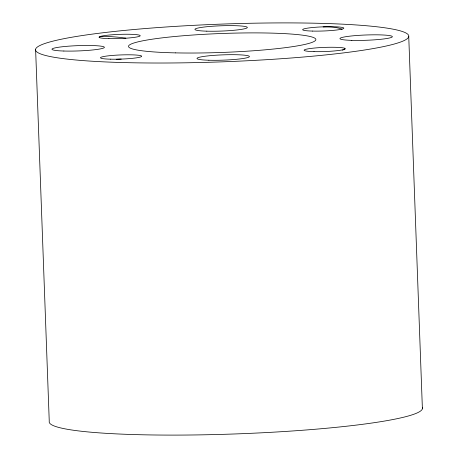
<?xml version="1.0" encoding="UTF-8"?>
<svg xmlns="http://www.w3.org/2000/svg" width="458" height="458" viewBox="0 0 458 458"><rect width="100%" height="100%" fill="white"/><g stroke="black" fill="none" stroke-linecap="round" stroke-linejoin="round"><path stroke-width="0.69" d="M408.748 36.646A186.749 18.87 -2.1 0 1 124.982 62.609A186.749 18.87 -2.1 0 1 132.809 29.627A186.749 18.87 -2.1 0 1 408.748 36.646L422.39 408.725M35.61 49.275L49.252 421.354A186.749 18.87 -2.1 0 0 237.164 433.875A186.749 18.87 -2.1 0 0 422.305 407.54M323.113 26.942A20.352 4.941 -2.1 0 1 342.126 29.358M99.506 37.253A20.352 2.027 6.2 0 1 125.858 38.134M116.206 59.305A20.352 0.87 -2.1 0 1 121.244 59.093M344.851 48.731A20.352 2.044 -10.4 0 1 342.435 50.168M175.5 52.876A93.747 9.475 -2.1 0 0 315.865 39.543A93.747 9.475 -2.1 0 0 175.168 36.468A93.747 9.475 -2.1 0 0 175.5 52.876M208.882 60.233A26.198 2.645 -2.1 0 0 249.352 56.695A26.198 2.645 -2.1 0 0 211.407 55.561A26.198 2.645 -2.1 0 0 208.882 60.233M351.83 40.367A26.198 2.645 -2.1 0 0 392.3 36.829A26.198 2.645 -2.1 0 0 354.355 35.695A26.198 2.645 -2.1 0 0 351.83 40.367M206.81 31.167A26.198 2.645 -2.1 0 0 247.28 27.629A26.198 2.645 -2.1 0 0 209.335 26.495A26.198 2.645 -2.1 0 0 206.81 31.167M63.862 51.027A26.198 2.645 -2.1 0 0 104.332 47.489A26.198 2.645 -2.1 0 0 66.387 46.355A26.198 2.645 -2.1 0 0 63.862 51.027M110.384 59.174A20.581 2.078 -2.1 0 0 141.665 56.311A20.581 2.078 -2.1 0 0 111.248 55.538A20.581 2.078 -2.1 0 0 110.384 59.174M108.918 38.621A20.581 2.078 -2.1 0 0 140.2 35.758A20.581 2.078 -2.1 0 0 109.783 34.985A20.581 2.078 -2.1 0 0 108.918 38.621M312.545 31.081A20.581 2.078 -2.1 0 0 343.821 28.219A20.581 2.078 -2.1 0 0 313.409 27.446A20.581 2.078 -2.1 0 0 312.545 31.081M314.011 51.634A20.581 2.078 -2.1 0 0 345.286 48.771A20.581 2.078 -2.1 0 0 314.875 47.998A20.581 2.078 -2.1 0 0 314.011 51.634"/></g></svg>
